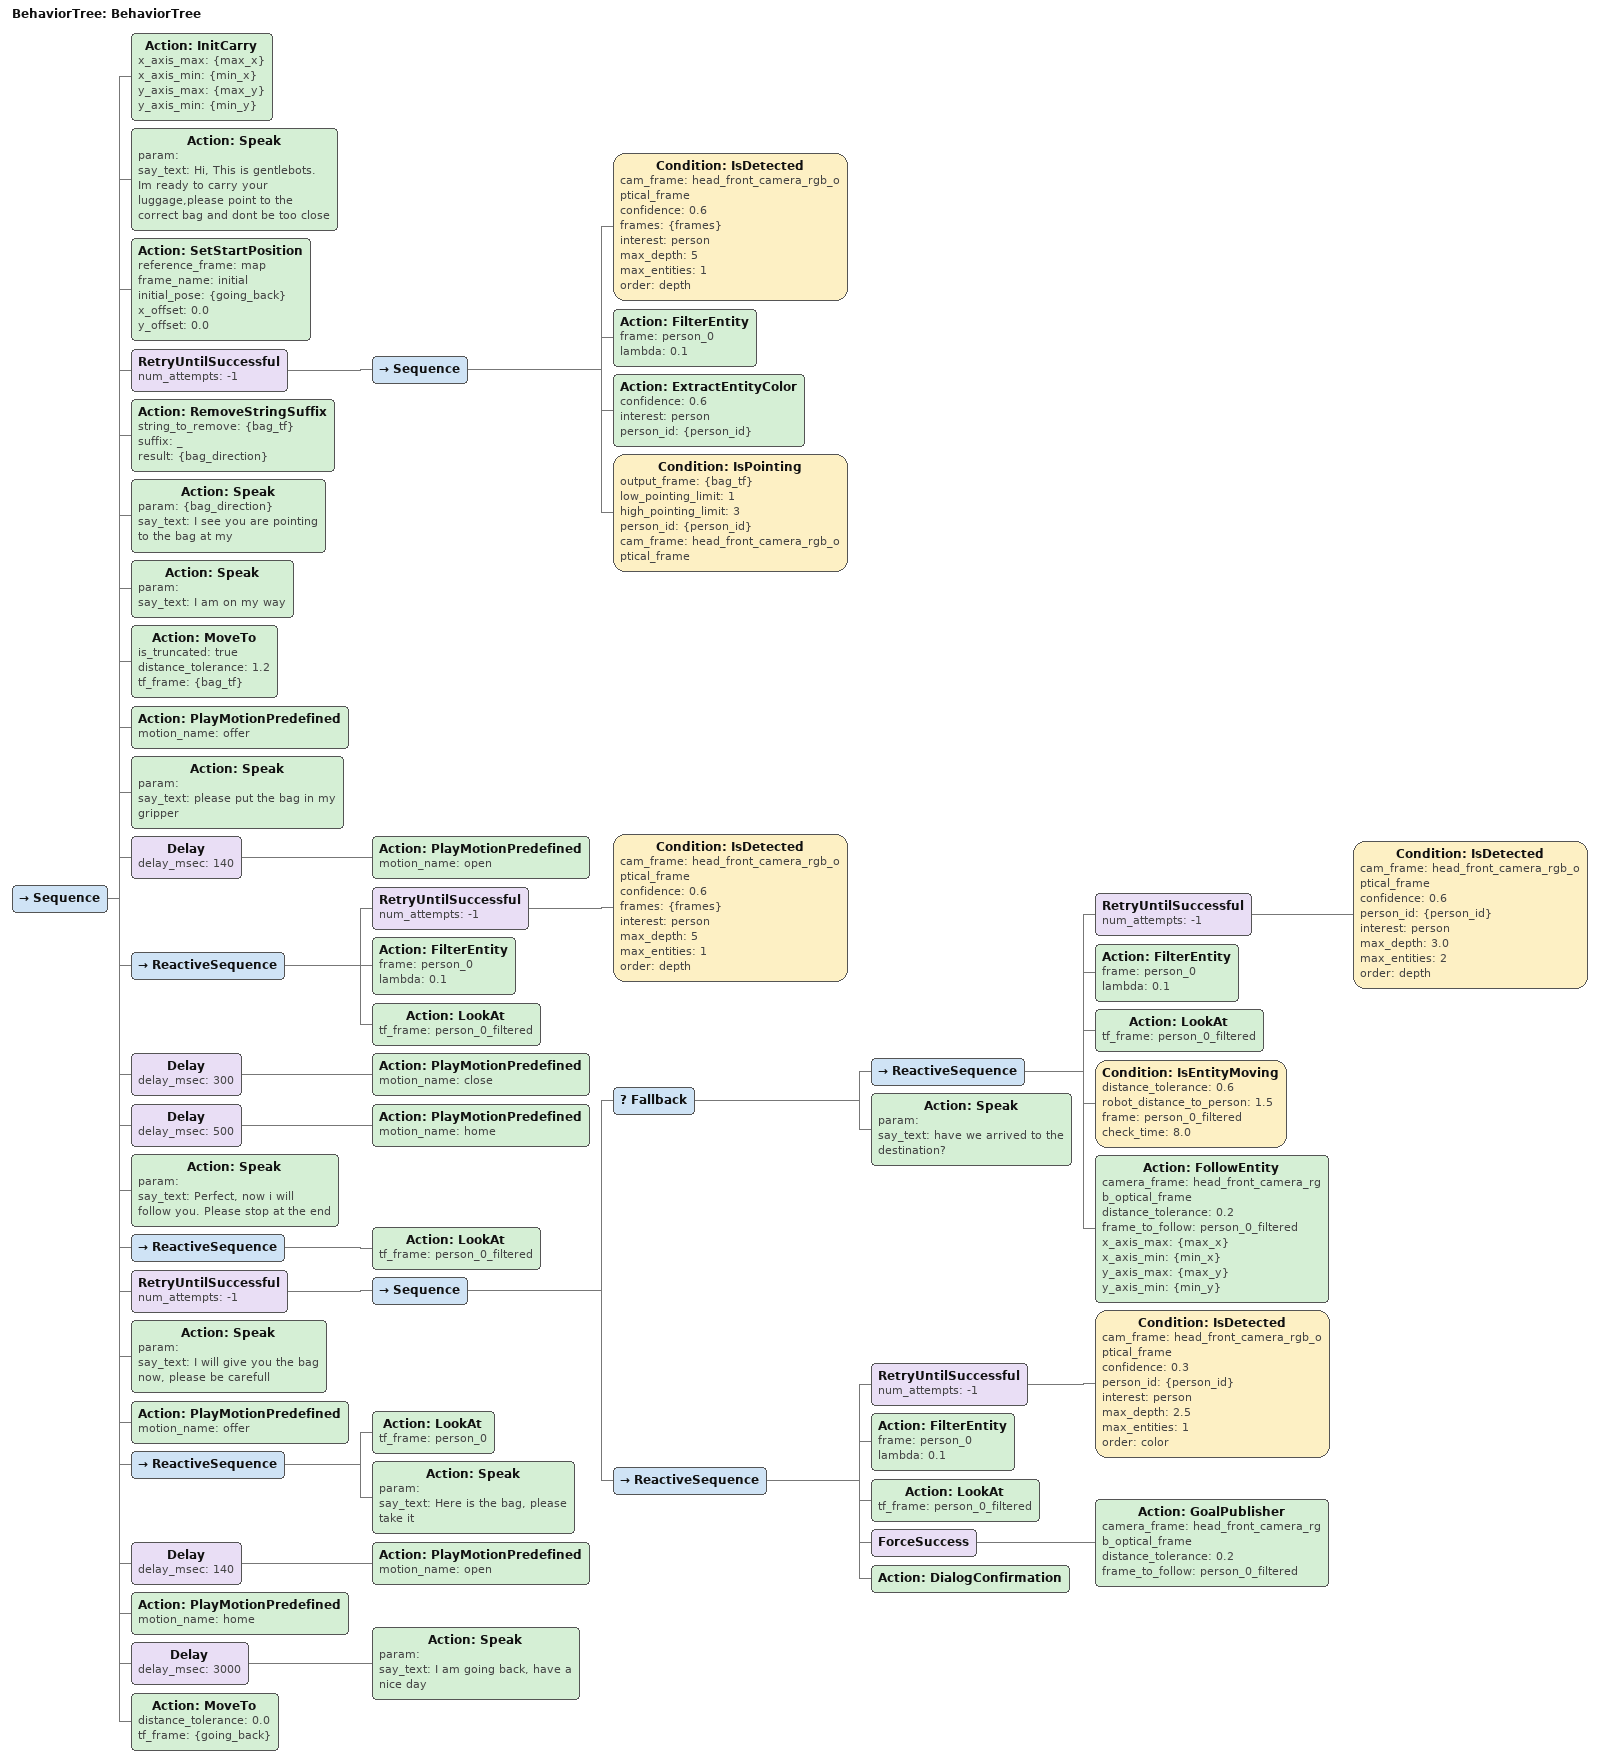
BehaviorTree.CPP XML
<?xml version="1.0"?>
<root main_tree_to_execute="BehaviorTree">
    <BehaviorTree ID="BehaviorTree">
        <Sequence>
            <Action ID="InitCarry" x_axis_max="{max_x}" x_axis_min="{min_x}" y_axis_max="{max_y}" y_axis_min="{min_y}"/>
            <Action ID="Speak" param="" say_text="Hi, This is gentlebots. Im ready to carry your luggage,please point to the correct bag and dont be too close"/>
            <Action ID="SetStartPosition"
                                          reference_frame="map"
                                          frame_name="initial"
                                          initial_pose="{going_back}"
                                          x_offset="0.0"
                                          y_offset="0.0"
                                          />

        <RetryUntilSuccessful num_attempts="-1">
            <Sequence>
                <Condition ID="IsDetected" cam_frame="head_front_camera_rgb_optical_frame" confidence="0.6" frames="{frames}" interest="person" max_depth="5" max_entities="1" order="depth"/>
                <Action ID="FilterEntity" frame="person_0" lambda="0.1"/>
                <Action ID="ExtractEntityColor" confidence="0.6" interest="person" person_id="{person_id}"/>
                <Condition ID="IsPointing" output_frame="{bag_tf}"
                                               low_pointing_limit="1"
                                                high_pointing_limit="3"
                                               person_id="{person_id}"
                                               cam_frame="head_front_camera_rgb_optical_frame"/>
            </Sequence>
        </RetryUntilSuccessful>
        <Action ID="RemoveStringSuffix" string_to_remove="{bag_tf}"
                                                            suffix="_"
                                                            result="{bag_direction}"/>
        <Action ID="Speak" param="{bag_direction}" say_text="I see you are pointing to the bag at my"/>
        <Action ID="Speak" param="" say_text="I am on my way"/>
        <Action ID="MoveTo" is_truncated="true"  distance_tolerance="1.2" tf_frame="{bag_tf}"/>
        <Action ID="PlayMotionPredefined" motion_name="offer" />
        <Action ID="Speak" param="" say_text="please put the bag in my gripper"/>
        <Delay delay_msec="140">
            <Action ID="PlayMotionPredefined" motion_name="open"/>
        </Delay>
        <ReactiveSequence>
            <RetryUntilSuccessful num_attempts="-1">
                <Condition ID="IsDetected" cam_frame="head_front_camera_rgb_optical_frame" confidence="0.6" frames="{frames}" interest="person" max_depth="5" max_entities="1" order="depth"/>
            </RetryUntilSuccessful>
            <Action ID="FilterEntity" frame="person_0" lambda="0.1"/>
            <Action ID="LookAt" tf_frame="person_0_filtered" />
        </ReactiveSequence>
        <Delay delay_msec="300">
            <Action ID="PlayMotionPredefined" motion_name="close"/>
        </Delay>
        <Delay delay_msec="500">
            <Action ID="PlayMotionPredefined" motion_name="home"/>
        </Delay>
        <Action ID="Speak" param="" say_text="Perfect, now i will follow you. Please stop at the end "/>
        <ReactiveSequence>
            <Action ID="LookAt" tf_frame="person_0_filtered" />
        </ReactiveSequence>
            <RetryUntilSuccessful num_attempts="-1">
                <Sequence>
                    <Fallback>
                        <ReactiveSequence>
                            <RetryUntilSuccessful num_attempts="-1">
                                <Condition ID="IsDetected" cam_frame="head_front_camera_rgb_optical_frame"
                                                           confidence="0.6"
                                                           person_id="{person_id}"
                                                           interest="person"
                                                           max_depth="3.0"
                                                           max_entities="2"
                                                           order="depth"/>
                            </RetryUntilSuccessful>
                            <Action ID="FilterEntity" frame="person_0" lambda="0.1"/>
                            <Action ID="LookAt" tf_frame="person_0_filtered"/>

                            <Condition ID="IsEntityMoving" distance_tolerance="0.6"
                                                           robot_distance_to_person="1.5"
                                                           frame="person_0_filtered"
                                                           check_time="8.0"/>
                            <Action ID="FollowEntity" camera_frame="head_front_camera_rgb_optical_frame"
                                                      distance_tolerance="0.2"
                                                      frame_to_follow="person_0_filtered"
                                                      x_axis_max="{max_x}"
                                                      x_axis_min="{min_x}"
                                                      y_axis_max="{max_y}"
                                                      y_axis_min="{min_y}"/>
                        </ReactiveSequence>
                        <Action ID="Speak" param="" say_text="have we arrived to the destination?"/>
                    </Fallback>
                    <ReactiveSequence>
                        <RetryUntilSuccessful num_attempts="-1">
                            <Condition ID="IsDetected" cam_frame="head_front_camera_rgb_optical_frame" confidence="0.3" person_id="{person_id}" interest="person" max_depth="2.5" max_entities="1" order="color"/>
                        </RetryUntilSuccessful>
                        <Action ID="FilterEntity" frame="person_0" lambda="0.1"/>
                        <Action ID="LookAt" tf_frame="person_0_filtered"/>
                        <ForceSuccess>
                            <Action ID="GoalPublisher"
                            camera_frame="head_front_camera_rgb_optical_frame"
                            distance_tolerance="0.2"
                            frame_to_follow="person_0_filtered"/>
                        </ForceSuccess>
                        <Action ID="DialogConfirmation"/>
                    </ReactiveSequence>
                </Sequence>
            </RetryUntilSuccessful>
            <Action ID="Speak" param="" say_text="I will give you the bag now, please be carefull"/>
            <Action ID="PlayMotionPredefined" motion_name="offer" />
            <ReactiveSequence>
                <Action ID="LookAt" tf_frame="person_0"/>
                <Action ID="Speak" param="" say_text="Here is the bag, please take it"/>
            </ReactiveSequence>
            <Delay delay_msec="140">
                <Action ID="PlayMotionPredefined" motion_name="open"/>
            </Delay>
            <Action ID="PlayMotionPredefined" motion_name="home"/>
            <Delay delay_msec="3000">
                <Action ID="Speak" param="" say_text="I am going back, have a nice day"/>
            </Delay>
            <Action ID="MoveTo" distance_tolerance="0.0" tf_frame="{going_back}"/>
        </Sequence>
    </BehaviorTree>
</root>
